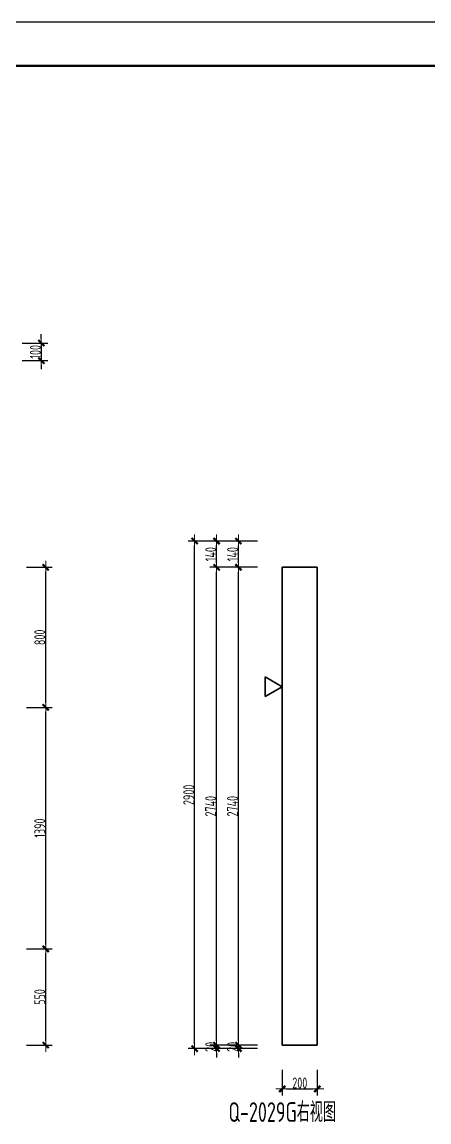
# Model space of a CAD drawing. Extents: x -85320 to 1679916, y -1321939 to 627.
# Drawn here: x 1517814 to 1527103, y -851011 to -825871 of the extents above; entities that cross this region are included whole.
import ezdxf
from ezdxf.enums import TextEntityAlignment as Align

# ---------------------------------------------------------------- set-up
doc = ezdxf.new("R2010")
doc.units = 0
doc.header["$LTSCALE"] = 1000
for name, color, linetype in [('BORDER', 7, 'Continuous'), ('打印线框', 7, 'Continuous'), ('拉模', 7, 'Continuous')]:
    doc.layers.add(name, color=color, linetype=linetype)
for name, color, linetype, lineweight in [('预制墙图名', 7, 'Continuous', 18), ('预制墙墙身水平筋', 130, 'Continuous', 18), ('预制墙墙身纵向受力筋', 1, 'Continuous', 18), ('预制墙详图标注', 3, 'Continuous', 18), ('预制墙详图轮廓', 3, 'Continuous', 35)]:
    doc.layers.add(name, color=color, linetype=linetype, lineweight=lineweight)
doc.styles.add('样式 1', font='yjkeng.shx', dxfattribs={"width": 0.7, "bigfont": 'yjkchn.shx'})
doc.styles.add('样式 2', font='yjkeng.shx', dxfattribs={"width": 0.7, "bigfont": 'yjkchn.shx'})
doc.dimstyles.new('盈建科结构', dxfattribs={"dimscale": 100, "dimtxt": 2.5, "dimasz": 1, "dimexe": 1.5, "dimexo": 0.625, "dimgap": 0.1, "dimtad": 1, "dimdec": 0, "dimrnd": 1, "dimzin": 0, "dimdsep": 46, "dimtxsty": '样式 1', "dimblk": '_yjkbk', "dimblk1": 'ARCHTICK', "dimblk2": 'ARCHTICK', "dimcen": 0.09, "dimadec": 0, "dimazin": 0, "dimtfac": 1, "dimtdec": 4, "dimtix": 1, "dimtmove": 2, "dimatfit": 3, "dimfxl": 1, "dimtolj": 1, "dimtzin": 0, "dimarcsym": 0})

# ---------------------------------------------------------------- blocks, each defined once
blk = doc.blocks.new('_yjkbk')
blk.add_line((-1, 0), (1.5, 0))
blk.add_lwpolyline([(-0.7, -0.7, 0.5, 0.5, 0), (0.7, 0.7, 0.5, 0.5, 0)], format="xyseb")
blk = doc.blocks.new('*D1833')
at = {"layer": 'Defpoints', "color": 0, "transparency": 16777216}
for p in [(1517854, -847054), (1518354, -847054), (1517854, -849254)]:
    blk.add_point(p, dxfattribs=at)
at = {"layer": '预制墙详图标注', "color": 0, "lineweight": -2, "transparency": 16777216}
for p, q in [((1517916, -847054), (1518504, -847054)), ((1518354, -849154), (1518354, -847154)), ((1517916, -849254), (1518504, -849254))]:
    blk.add_line(p, q, dxfattribs=at)
at = {"layer": '预制墙详图标注', "color": 0, "lineweight": -2, "transparency": 16777216, "xscale": 100, "yscale": 100, "zscale": 100}
for p, rotation in [((1518354, -847054), 90), ((1518354, -849254), 270)]:
    blk.add_blockref('_yjkbk', p, dxfattribs=dict(at, rotation=rotation))
at = {"layer": '预制墙详图标注', "color": 0, "transparency": 16777216, "insert": (1518344, -848154), "char_height": 250, "attachment_point": 8, "rotation": 90, "style": '样式 1'}
blk.add_mtext('\\A1;550', dxfattribs=at)
blk = doc.blocks.new('_ArchTick')
at = {"color": 0, "linetype": 'ByBlock', "const_width": 0.4}
blk.add_lwpolyline([(-0.5, -0.5), (0.5, 0.5)], dxfattribs=at)
blk = doc.blocks.new('*D1834')
at = {"layer": 'Defpoints', "color": 0, "transparency": 16777216}
for p in [(1517854, -838334), (1518354, -838334), (1517854, -841534)]:
    blk.add_point(p, dxfattribs=at)
at = {"layer": '预制墙详图标注', "color": 0, "lineweight": -2, "transparency": 16777216}
for p, q in [((1517916, -838334), (1518504, -838334)), ((1518354, -841434), (1518354, -838434)), ((1517916, -841534), (1518504, -841534))]:
    blk.add_line(p, q, dxfattribs=at)
at = {"layer": '预制墙详图标注', "color": 0, "lineweight": -2, "transparency": 16777216, "xscale": 100, "yscale": 100, "zscale": 100}
for p, rotation in [((1518354, -838334), 90), ((1518354, -841534), 270)]:
    blk.add_blockref('_yjkbk', p, dxfattribs=dict(at, rotation=rotation))
at = {"layer": '预制墙详图标注', "color": 0, "transparency": 16777216, "insert": (1518344, -839934), "char_height": 250, "attachment_point": 8, "rotation": 90, "style": '样式 1'}
blk.add_mtext('\\A1;800', dxfattribs=at)
blk = doc.blocks.new('*D1836')
at = {"layer": 'Defpoints', "color": 0, "transparency": 16777216}
for p in [(1517754, -833209), (1517754, -833609), (1518254, -833609)]:
    blk.add_point(p, dxfattribs=at)
at = {"layer": '预制墙详图标注', "color": 0, "lineweight": -2, "transparency": 16777216}
for p, q in [((1518254, -833109), (1518254, -833009)), ((1517816, -833209), (1518404, -833209)), ((1518254, -833209), (1518254, -833609)), ((1517816, -833609), (1518404, -833609)), ((1518254, -833709), (1518254, -833809))]:
    blk.add_line(p, q, dxfattribs=at)
at = {"layer": '预制墙详图标注', "color": 0, "lineweight": -2, "transparency": 16777216, "xscale": 100, "yscale": 100, "zscale": 100}
for p, rotation in [((1518254, -833209), 270), ((1518254, -833609), 90)]:
    blk.add_blockref('_yjkbk', p, dxfattribs=dict(at, rotation=rotation))
at = {"layer": '预制墙详图标注', "color": 0, "transparency": 16777216, "insert": (1518244, -833409), "char_height": 250, "attachment_point": 8, "rotation": 90, "style": '样式 1'}
blk.add_mtext('\\A1;100', dxfattribs=at)
blk = doc.blocks.new('*D1840')
at = {"layer": 'Defpoints', "color": 0, "transparency": 16777216}
for p in [(1523754, -849754), (1524554, -849754), (1524554, -850254)]:
    blk.add_point(p, dxfattribs=at)
at = {"layer": '预制墙详图标注', "color": 0, "lineweight": -2, "transparency": 16777216}
for p, q in [((1523754, -849816), (1523754, -850404)), ((1524554, -849816), (1524554, -850404)), ((1523854, -850254), (1524454, -850254))]:
    blk.add_line(p, q, dxfattribs=at)
at = {"layer": '预制墙详图标注', "color": 0, "lineweight": -2, "transparency": 16777216, "xscale": 100, "yscale": 100, "zscale": 100, "rotation": 180}
blk.add_blockref('_yjkbk', (1523754, -850254), dxfattribs=at)
at = {"layer": '预制墙详图标注', "color": 0, "lineweight": -2, "transparency": 16777216, "xscale": 100, "yscale": 100, "zscale": 100}
blk.add_blockref('_yjkbk', (1524554, -850254), dxfattribs=at)
at = {"layer": '预制墙详图标注', "color": 0, "transparency": 16777216, "insert": (1524154, -850244), "char_height": 250, "attachment_point": 8, "style": '样式 1'}
blk.add_mtext('\\A1;200', dxfattribs=at)
blk = doc.blocks.new('*D1841')
at = {"layer": 'Defpoints', "color": 0, "transparency": 16777216}
for p in [(1522754, -849254), (1523254, -849254), (1523254, -849334)]:
    blk.add_point(p, dxfattribs=at)
at = {"layer": '预制墙详图标注', "color": 0, "lineweight": -2, "transparency": 16777216}
for p, q in [((1522754, -849154), (1522754, -849054)), ((1523191, -849254), (1522604, -849254)), ((1523191, -849334), (1522604, -849334)), ((1522754, -849334), (1522754, -849254)), ((1522754, -849434), (1522754, -849534))]:
    blk.add_line(p, q, dxfattribs=at)
at = {"layer": '预制墙详图标注', "color": 0, "lineweight": -2, "transparency": 16777216, "xscale": 100, "yscale": 100, "zscale": 100}
for p, rotation in [((1522754, -849254), 270), ((1522754, -849334), 90)]:
    blk.add_blockref('_yjkbk', p, dxfattribs=dict(at, rotation=rotation))
at = {"layer": '预制墙详图标注', "color": 0, "transparency": 16777216, "insert": (1522744, -849294), "char_height": 250, "attachment_point": 8, "rotation": 90, "style": '样式 1'}
blk.add_mtext('\\A1;20', dxfattribs=at)
blk = doc.blocks.new('*D1842')
at = {"layer": 'Defpoints', "color": 0, "transparency": 16777216}
for p in [(1522254, -849254), (1522754, -849254), (1522754, -849334)]:
    blk.add_point(p, dxfattribs=at)
at = {"layer": '预制墙详图标注', "color": 0, "lineweight": -2, "transparency": 16777216}
for p, q in [((1522254, -849154), (1522254, -849054)), ((1522691, -849254), (1522104, -849254)), ((1522691, -849334), (1522104, -849334)), ((1522254, -849334), (1522254, -849254)), ((1522254, -849434), (1522254, -849534))]:
    blk.add_line(p, q, dxfattribs=at)
at = {"layer": '预制墙详图标注', "color": 0, "lineweight": -2, "transparency": 16777216, "xscale": 100, "yscale": 100, "zscale": 100}
for p, rotation in [((1522254, -849254), 270), ((1522254, -849334), 90)]:
    blk.add_blockref('_yjkbk', p, dxfattribs=dict(at, rotation=rotation))
at = {"layer": '预制墙详图标注', "color": 0, "transparency": 16777216, "insert": (1522244, -849294), "char_height": 250, "attachment_point": 8, "rotation": 90, "style": '样式 1'}
blk.add_mtext('\\A1;20', dxfattribs=at)
blk = doc.blocks.new('*D1843')
at = {"layer": 'Defpoints', "color": 0, "transparency": 16777216}
for p in [(1521754, -837734), (1522254, -837734), (1522254, -849334)]:
    blk.add_point(p, dxfattribs=at)
at = {"layer": '预制墙详图标注', "color": 0, "lineweight": -2, "transparency": 16777216}
for p, q in [((1522191, -837734), (1521604, -837734)), ((1521754, -849234), (1521754, -837834)), ((1522191, -849334), (1521604, -849334))]:
    blk.add_line(p, q, dxfattribs=at)
at = {"layer": '预制墙详图标注', "color": 0, "lineweight": -2, "transparency": 16777216, "xscale": 100, "yscale": 100, "zscale": 100}
for p, rotation in [((1521754, -837734), 90), ((1521754, -849334), 270)]:
    blk.add_blockref('_yjkbk', p, dxfattribs=dict(at, rotation=rotation))
at = {"layer": '预制墙详图标注', "color": 0, "transparency": 16777216, "insert": (1521744, -843534), "char_height": 250, "attachment_point": 8, "rotation": 90, "style": '样式 1'}
blk.add_mtext('\\A1;2900', dxfattribs=at)
blk = doc.blocks.new('*D2323')
at = {"layer": 'Defpoints', "color": 0, "transparency": 16777216}
for p in [(1522754, -838334), (1523254, -838334), (1523254, -849254)]:
    blk.add_point(p, dxfattribs=at)
at = {"layer": '预制墙详图标注', "color": 0, "lineweight": -2, "transparency": 16777216}
for p, q in [((1523191, -838334), (1522604, -838334)), ((1522754, -849154), (1522754, -838434)), ((1523191, -849254), (1522604, -849254))]:
    blk.add_line(p, q, dxfattribs=at)
at = {"layer": '预制墙详图标注', "color": 0, "lineweight": -2, "transparency": 16777216, "xscale": 100, "yscale": 100, "zscale": 100}
for p, rotation in [((1522754, -838334), 90), ((1522754, -849254), 270)]:
    blk.add_blockref('_yjkbk', p, dxfattribs=dict(at, rotation=rotation))
at = {"layer": '预制墙详图标注', "color": 0, "transparency": 16777216, "insert": (1522744, -843794), "char_height": 250, "attachment_point": 8, "rotation": 90, "style": '样式 1'}
blk.add_mtext('\\A1;2740', dxfattribs=at)
blk = doc.blocks.new('*D2324')
at = {"layer": 'Defpoints', "color": 0, "transparency": 16777216}
for p in [(1522754, -837734), (1523254, -837734), (1523254, -838334)]:
    blk.add_point(p, dxfattribs=at)
at = {"layer": '预制墙详图标注', "color": 0, "lineweight": -2, "transparency": 16777216}
for p, q in [((1523191, -837734), (1522604, -837734)), ((1522754, -838234), (1522754, -837834)), ((1523191, -838334), (1522604, -838334))]:
    blk.add_line(p, q, dxfattribs=at)
at = {"layer": '预制墙详图标注', "color": 0, "lineweight": -2, "transparency": 16777216, "xscale": 100, "yscale": 100, "zscale": 100}
for p, rotation in [((1522754, -837734), 90), ((1522754, -838334), 270)]:
    blk.add_blockref('_yjkbk', p, dxfattribs=dict(at, rotation=rotation))
at = {"layer": '预制墙详图标注', "color": 0, "transparency": 16777216, "insert": (1522744, -838034), "char_height": 250, "attachment_point": 8, "rotation": 90, "style": '样式 1'}
blk.add_mtext('\\A1;140', dxfattribs=at)
blk = doc.blocks.new('*D2325')
at = {"layer": 'Defpoints', "color": 0, "transparency": 16777216}
for p in [(1522254, -838334), (1522754, -838334), (1522754, -849254)]:
    blk.add_point(p, dxfattribs=at)
at = {"layer": '预制墙详图标注', "color": 0, "lineweight": -2, "transparency": 16777216}
for p, q in [((1522691, -838334), (1522104, -838334)), ((1522254, -849154), (1522254, -838434)), ((1522691, -849254), (1522104, -849254))]:
    blk.add_line(p, q, dxfattribs=at)
at = {"layer": '预制墙详图标注', "color": 0, "lineweight": -2, "transparency": 16777216, "xscale": 100, "yscale": 100, "zscale": 100}
for p, rotation in [((1522254, -838334), 90), ((1522254, -849254), 270)]:
    blk.add_blockref('_yjkbk', p, dxfattribs=dict(at, rotation=rotation))
at = {"layer": '预制墙详图标注', "color": 0, "transparency": 16777216, "insert": (1522244, -843794), "char_height": 250, "attachment_point": 8, "rotation": 90, "style": '样式 1'}
blk.add_mtext('\\A1;2740', dxfattribs=at)
blk = doc.blocks.new('*D2326')
at = {"layer": 'Defpoints', "color": 0, "transparency": 16777216}
for p in [(1522254, -837734), (1522754, -837734), (1522754, -838334)]:
    blk.add_point(p, dxfattribs=at)
at = {"layer": '预制墙详图标注', "color": 0, "lineweight": -2, "transparency": 16777216}
for p, q in [((1522691, -837734), (1522104, -837734)), ((1522254, -838234), (1522254, -837834)), ((1522691, -838334), (1522104, -838334))]:
    blk.add_line(p, q, dxfattribs=at)
at = {"layer": '预制墙详图标注', "color": 0, "lineweight": -2, "transparency": 16777216, "xscale": 100, "yscale": 100, "zscale": 100}
for p, rotation in [((1522254, -837734), 90), ((1522254, -838334), 270)]:
    blk.add_blockref('_yjkbk', p, dxfattribs=dict(at, rotation=rotation))
at = {"layer": '预制墙详图标注', "color": 0, "transparency": 16777216, "insert": (1522244, -838034), "char_height": 250, "attachment_point": 8, "rotation": 90, "style": '样式 1'}
blk.add_mtext('\\A1;140', dxfattribs=at)
blk = doc.blocks.new('*D2511')
at = {"layer": 'Defpoints', "color": 0, "transparency": 16777216}
for p in [(1517854, -841534), (1518354, -841534), (1517854, -847054)]:
    blk.add_point(p, dxfattribs=at)
at = {"layer": '预制墙详图标注', "color": 0, "lineweight": -2, "transparency": 16777216}
for p, q in [((1517916, -841534), (1518504, -841534)), ((1518354, -846954), (1518354, -841634)), ((1517916, -847054), (1518504, -847054))]:
    blk.add_line(p, q, dxfattribs=at)
at = {"layer": '预制墙详图标注', "color": 0, "lineweight": -2, "transparency": 16777216, "xscale": 100, "yscale": 100, "zscale": 100}
for p, rotation in [((1518354, -841534), 90), ((1518354, -847054), 270)]:
    blk.add_blockref('_yjkbk', p, dxfattribs=dict(at, rotation=rotation))
at = {"layer": '预制墙详图标注', "color": 0, "transparency": 16777216, "insert": (1518344, -844294), "char_height": 250, "attachment_point": 8, "rotation": 90, "style": '样式 1'}
blk.add_mtext('\\A1;1390', dxfattribs=at)
blk = doc.blocks.new('图框1')
at = {"layer": 'BORDER', "const_width": 50}
blk.add_lwpolyline([(1377779, -823089), (1377779, -783089), (1433679, -783089), (1433679, -823089)], close=True, dxfattribs=at)

msp = doc.modelspace()

# ---------------------------------------------------------------- linework, layer by layer
at = {"layer": '打印线框', "color": 1}
msp.add_lwpolyline([(1498739.784, -867870.959), (1498739.784, -825870.959), (1558139.784, -825870.959), (1558139.784, -867870.959)], close=True, dxfattribs=at)
at = {"layer": '预制墙墙身水平筋', "lineweight": 18, "const_width": 0.18}
for points in [[(1524115.4, -838493.636), (1523865.684, -838493.636), (1523865.684, -838453.636), (1524115.4, -838453.636), (1524115.4, -838493.636), (1523865.684, -838493.636), (1523865.684, -838453.636), (1524115.4, -838453.636)], [(1524191.967, -838453.636), (1524441.684, -838453.636), (1524441.684, -838493.636), (1524191.967, -838493.636), (1524191.967, -838453.636), (1524441.684, -838453.636), (1524441.684, -838493.636), (1524191.967, -838493.636)], [(1524115.4, -839313.636), (1523865.684, -839313.636), (1523865.684, -839273.636), (1524115.4, -839273.636), (1524115.4, -839313.636), (1523865.684, -839313.636), (1523865.684, -839273.636), (1524115.4, -839273.636)], [(1524191.967, -839273.636), (1524441.684, -839273.636), (1524441.684, -839313.636), (1524191.967, -839313.636), (1524191.967, -839273.636), (1524441.684, -839273.636), (1524441.684, -839313.636), (1524191.967, -839313.636)], [(1524115.4, -840113.636), (1523865.684, -840113.636), (1523865.684, -840073.636), (1524115.4, -840073.636), (1524115.4, -840113.636), (1523865.684, -840113.636), (1523865.684, -840073.636), (1524115.4, -840073.636)], [(1524191.967, -840073.636), (1524441.684, -840073.636), (1524441.684, -840113.636), (1524191.967, -840113.636), (1524191.967, -840073.636), (1524441.684, -840073.636), (1524441.684, -840113.636), (1524191.967, -840113.636)], [(1524115.4, -840913.636), (1523865.684, -840913.636), (1523865.684, -840873.636), (1524115.4, -840873.636), (1524115.4, -840913.636), (1523865.684, -840913.636), (1523865.684, -840873.636), (1524115.4, -840873.636)], [(1524191.967, -840873.636), (1524441.684, -840873.636), (1524441.684, -840913.636), (1524191.967, -840913.636), (1524191.967, -840873.636), (1524441.684, -840873.636), (1524441.684, -840913.636), (1524191.967, -840913.636)], [(1524115.4, -841713.636), (1523865.684, -841713.636), (1523865.684, -841673.636), (1524115.4, -841673.636), (1524115.4, -841713.636), (1523865.684, -841713.636), (1523865.684, -841673.636), (1524115.4, -841673.636)], [(1524191.967, -841673.636), (1524441.684, -841673.636), (1524441.684, -841713.636), (1524191.967, -841713.636), (1524191.967, -841673.636), (1524441.684, -841673.636), (1524441.684, -841713.636), (1524191.967, -841713.636)], [(1524115.4, -842513.636), (1523865.684, -842513.636), (1523865.684, -842473.636), (1524115.4, -842473.636), (1524115.4, -842513.636), (1523865.684, -842513.636), (1523865.684, -842473.636), (1524115.4, -842473.636)], [(1524191.967, -842473.636), (1524441.684, -842473.636), (1524441.684, -842513.636), (1524191.967, -842513.636), (1524191.967, -842473.636), (1524441.684, -842473.636), (1524441.684, -842513.636), (1524191.967, -842513.636)], [(1524115.4, -843313.636), (1523865.684, -843313.636), (1523865.684, -843273.636), (1524115.4, -843273.636), (1524115.4, -843313.636), (1523865.684, -843313.636), (1523865.684, -843273.636), (1524115.4, -843273.636)], [(1524191.967, -843273.636), (1524441.684, -843273.636), (1524441.684, -843313.636), (1524191.967, -843313.636), (1524191.967, -843273.636), (1524441.684, -843273.636), (1524441.684, -843313.636), (1524191.967, -843313.636)], [(1524115.4, -844113.636), (1523865.684, -844113.636), (1523865.684, -844073.636), (1524115.4, -844073.636), (1524115.4, -844113.636), (1523865.684, -844113.636), (1523865.684, -844073.636), (1524115.4, -844073.636)], [(1524191.967, -844073.636), (1524441.684, -844073.636), (1524441.684, -844113.636), (1524191.967, -844113.636), (1524191.967, -844073.636), (1524441.684, -844073.636), (1524441.684, -844113.636), (1524191.967, -844113.636)], [(1524115.4, -844913.636), (1523865.684, -844913.636), (1523865.684, -844873.636), (1524115.4, -844873.636), (1524115.4, -844913.636), (1523865.684, -844913.636), (1523865.684, -844873.636), (1524115.4, -844873.636)], [(1524191.967, -844873.636), (1524441.684, -844873.636), (1524441.684, -844913.636), (1524191.967, -844913.636), (1524191.967, -844873.636), (1524441.684, -844873.636), (1524441.684, -844913.636), (1524191.967, -844913.636)], [(1524115.4, -845713.636), (1523865.684, -845713.636), (1523865.684, -845673.636), (1524115.4, -845673.636), (1524115.4, -845713.636), (1523865.684, -845713.636), (1523865.684, -845673.636), (1524115.4, -845673.636)], [(1524191.967, -845673.636), (1524441.684, -845673.636), (1524441.684, -845713.636), (1524191.967, -845713.636), (1524191.967, -845673.636), (1524441.684, -845673.636), (1524441.684, -845713.636), (1524191.967, -845713.636)], [(1524115.4, -846513.636), (1523865.684, -846513.636), (1523865.684, -846473.636), (1524115.4, -846473.636), (1524115.4, -846513.636), (1523865.684, -846513.636), (1523865.684, -846473.636), (1524115.4, -846473.636)], [(1524191.967, -846473.636), (1524441.684, -846473.636), (1524441.684, -846513.636), (1524191.967, -846513.636), (1524191.967, -846473.636), (1524441.684, -846473.636), (1524441.684, -846513.636), (1524191.967, -846513.636)], [(1524115.4, -847313.636), (1523865.684, -847313.636), (1523865.684, -847273.636), (1524115.4, -847273.636), (1524115.4, -847313.636), (1523865.684, -847313.636), (1523865.684, -847273.636), (1524115.4, -847273.636)], [(1524191.967, -847273.636), (1524441.684, -847273.636), (1524441.684, -847313.636), (1524191.967, -847313.636), (1524191.967, -847273.636), (1524441.684, -847273.636), (1524441.684, -847313.636), (1524191.967, -847313.636)], [(1524115.4, -847713.636), (1523865.684, -847713.636), (1523865.684, -847673.636), (1524115.4, -847673.636), (1524115.4, -847713.636), (1523865.684, -847713.636), (1523865.684, -847673.636), (1524115.4, -847673.636)], [(1524191.967, -847673.636), (1524441.684, -847673.636), (1524441.684, -847713.636), (1524191.967, -847713.636), (1524191.967, -847673.636), (1524441.684, -847673.636), (1524441.684, -847713.636), (1524191.967, -847713.636)], [(1524115.4, -848113.636), (1523865.684, -848113.636), (1523865.684, -848073.636), (1524115.4, -848073.636), (1524115.4, -848113.636), (1523865.684, -848113.636), (1523865.684, -848073.636), (1524115.4, -848073.636)], [(1524191.967, -848073.636), (1524441.684, -848073.636), (1524441.684, -848113.636), (1524191.967, -848113.636), (1524191.967, -848073.636), (1524441.684, -848073.636), (1524441.684, -848113.636), (1524191.967, -848113.636)], [(1524115.4, -848513.636), (1523865.684, -848513.636), (1523865.684, -848473.636), (1524115.4, -848473.636), (1524115.4, -848513.636), (1523865.684, -848513.636), (1523865.684, -848473.636), (1524115.4, -848473.636)], [(1524191.967, -848473.636), (1524441.684, -848473.636), (1524441.684, -848513.636), (1524191.967, -848513.636), (1524191.967, -848473.636), (1524441.684, -848473.636), (1524441.684, -848513.636), (1524191.967, -848513.636)], [(1524079.4, -848953.636), (1523829.684, -848953.636), (1523829.684, -848913.636), (1524079.4, -848913.636), (1524079.4, -848953.636), (1523829.684, -848953.636), (1523829.684, -848913.636), (1524079.4, -848913.636)], [(1524227.967, -848913.636), (1524477.684, -848913.636), (1524477.684, -848953.636), (1524227.967, -848953.636), (1524227.967, -848913.636), (1524477.684, -848913.636), (1524477.684, -848953.636), (1524227.967, -848953.636)]]:
    msp.add_lwpolyline(points, close=True, dxfattribs=at)
at = {"layer": '预制墙墙身纵向受力筋', "lineweight": 18, "const_width": 0.18}
for points in [[(1523877.684, -838333.636), (1523877.684, -837269.636), (1523941.684, -837269.636), (1523941.684, -838333.636)], [(1524365.684, -838333.636), (1524365.684, -837269.636), (1524429.684, -837269.636), (1524429.684, -838333.636)]]:
    msp.add_lwpolyline(points, close=True, dxfattribs=at)
at = {"layer": '预制墙详图标注', "lineweight": 35}
for p, q in [((1523753.684, -841063.636), (1523363.972, -840838.636)), ((1523363.972, -840838.636), (1523363.972, -841288.636)), ((1523753.684, -841063.636), (1523363.972, -841288.636))]:
    msp.add_line(p, q, dxfattribs=at)
at = {"layer": '预制墙详图轮廓', "lineweight": 35}
for p, q in [((1523753.684, -838333.636), (1524553.684, -838333.636)), ((1523753.684, -849253.636), (1523753.684, -838333.636)), ((1524553.684, -849253.636), (1524553.684, -838333.636)), ((1523753.684, -849253.636), (1524553.684, -849253.636))]:
    msp.add_line(p, q, dxfattribs=at)

# ---------------------------------------------------------------- block references
at = {"layer": '拉模', "color": 3}
msp.add_blockref('图框1', (123460.835, -43782.265), dxfattribs=at)

# ---------------------------------------------------------------- texts
at = {"layer": '预制墙图名', "linetype": 'Continuous', "style": '样式 2', "width": 0.7}
msp.add_text('Q-2029G右视图', height=450, dxfattribs=at).set_placement((1523753.684, -851143.522), align=Align.BOTTOM_CENTER)

# ---------------------------------------------------------------- dimensions: what is measured, and where the dimension line sits
at = {"layer": '预制墙详图标注'}
for p1, p2, distance, picture, middle in [((1517753.684, -833208.636), (1517753.684, -833608.636), 500, '*D1836', (1518118.684, -833408.636)), ((1522253.684, -849333.636), (1522253.684, -837733.636), 500, '*D1843', (1521618.684, -843533.636)), ((1517853.684, -841533.636), (1517853.684, -838333.636), -500, '*D1834', (1518218.684, -839933.636)), ((1517853.684, -849253.636), (1517853.684, -847053.636), -500, '*D1833', (1518218.684, -848153.636)), ((1522753.684, -849333.636), (1522753.684, -849253.636), 500, '*D1842', (1522118.684, -849293.636)), ((1523253.684, -849333.636), (1523253.684, -849253.636), 500, '*D1841', (1522618.684, -849293.636)), ((1523753.684, -849753.636), (1524553.684, -849753.636), -500, '*D1840', (1524153.684, -850118.636))]:
    dim = msp.add_aligned_dim(p1=p1, p2=p2, distance=distance, dimstyle='盈建科结构', override={"dimscale": 100, "dimtxt": 2.5, "dimasz": 1, "dimexe": 1.5, "dimexo": 0.625, "dimgap": 0.1, "dimtad": 1, "dimlfac": 0.25, "dimrnd": 5, "dimdle": 0, "dimtix": 1, "dimfxlon": 0}, dxfattribs=at)
    dim.commit()
    dim.dimension.update_dxf_attribs({"geometry": picture, "text_midpoint": middle})
for p1, p2, distance, text, picture, middle in [((1522753.684, -838333.636), (1522753.684, -837733.636), 500, '140', '*D2326', (1522118.684, -838033.636)), ((1523253.684, -838333.636), (1523253.684, -837733.636), 500, '140', '*D2324', (1522618.684, -838033.636)), ((1522753.684, -849253.636), (1522753.684, -838333.636), 500, '2740', '*D2325', (1522118.684, -843793.636)), ((1523253.684, -849253.636), (1523253.684, -838333.636), 500, '2740', '*D2323', (1522618.684, -843793.636)), ((1517853.684, -847053.636), (1517853.684, -841533.636), -500, '1390', '*D2511', (1518218.684, -844293.636))]:
    dim = msp.add_aligned_dim(p1=p1, p2=p2, distance=distance, text=text, dimstyle='盈建科结构', override={"dimscale": 100, "dimtxt": 2.5, "dimasz": 1, "dimexe": 1.5, "dimexo": 0.625, "dimgap": 0.1, "dimtad": 1, "dimlfac": 0.25, "dimrnd": 5, "dimdle": 0, "dimtix": 1, "dimfxlon": 0}, dxfattribs=at)
    dim.commit()
    dim.dimension.update_dxf_attribs({"geometry": picture, "text_midpoint": middle})

doc.saveas('drawing.dxf')
